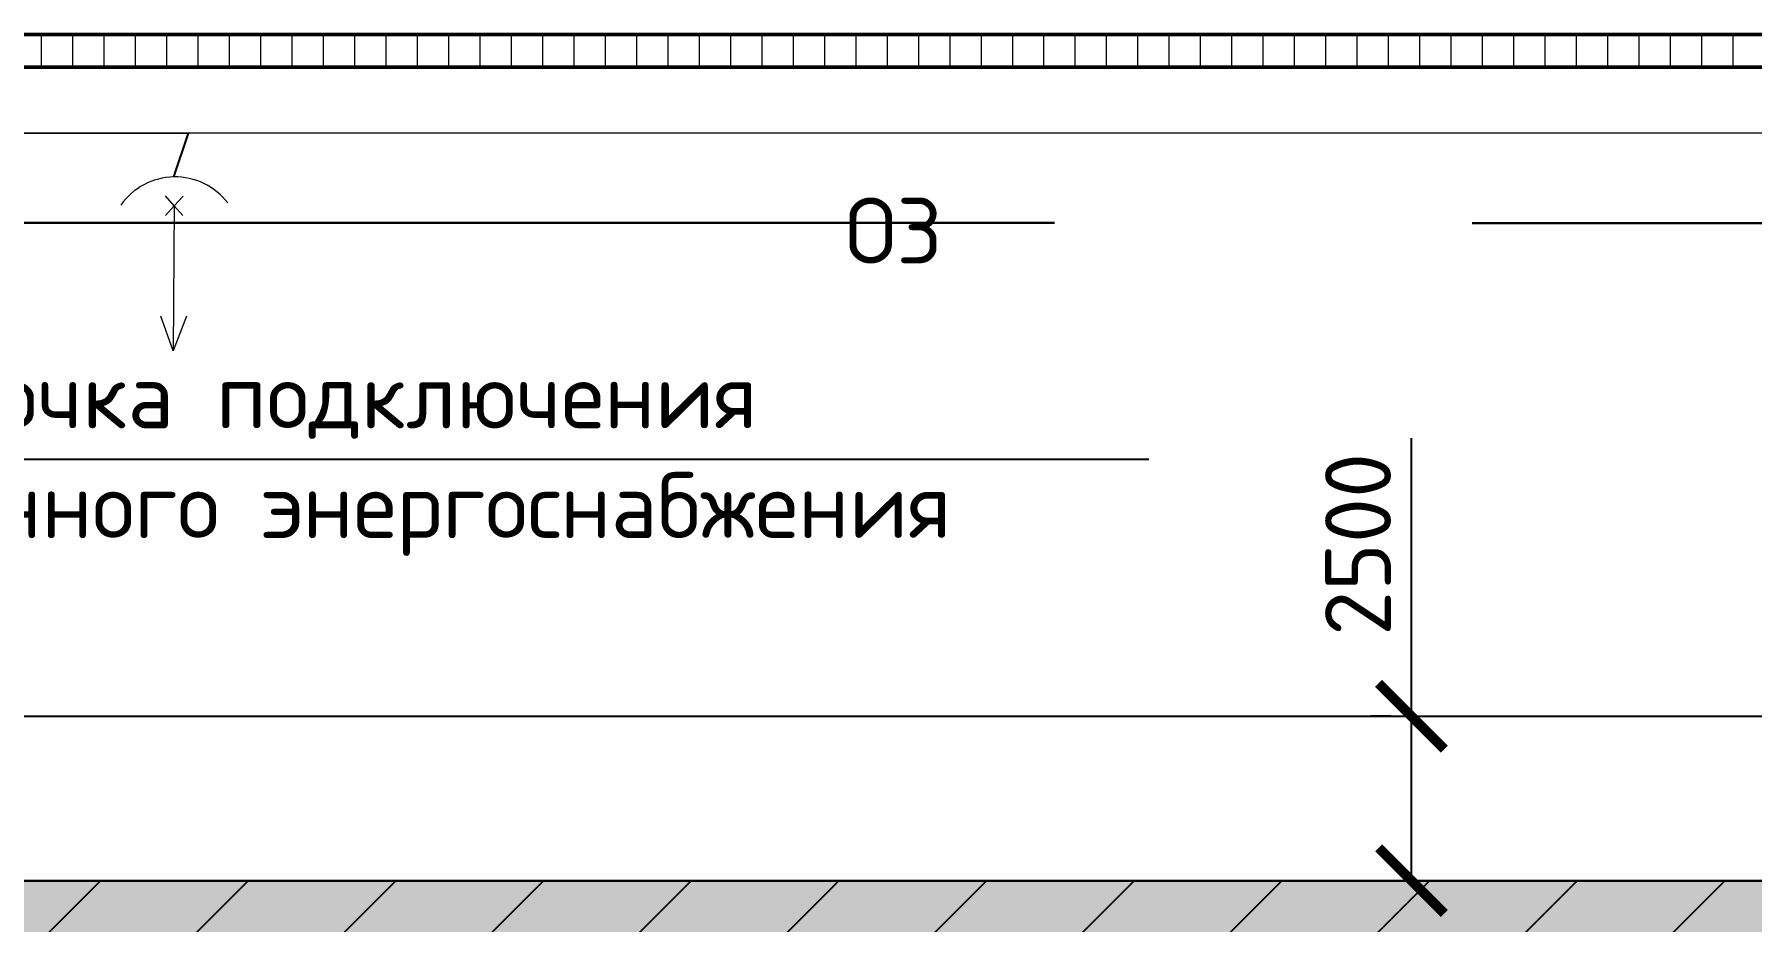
# Model space of a CAD drawing. Header units: millimetres. Extents: x -782 to 10910, y 3841 to 13237.
# Drawn here: x -583.6 to -531.4, y 4679.6 to 4706.5 of the extents above; entities that cross this region are included whole.
import ezdxf

# ---------------------------------------------------------------- set-up
doc = ezdxf.new("R2010")
doc.units = ezdxf.units.MM
doc.linetypes.add('DASHEDX2', pattern=[38.099999999999994, 25.4, -12.7])
doc.linetypes.add('штриховая2', pattern=[9.524999999999999, 6.349999999999999, -3.174999999999999])
doc.layers.add('1', color=7, linetype='Continuous')
doc.layers.add('красный', color=1, linetype='Continuous', lineweight=30)
doc.styles.add('2.5', font='isocpeur.ttf', dxfattribs={"height": 2})
doc.styles.add('Isocpeur', font='isocpeur.ttf')
doc.dimstyles.new('М500 стройгенп', dxfattribs={"dimtxt": 2, "dimasz": 2, "dimexe": 1.25, "dimexo": 0.625, "dimtad": 1, "dimlfac": 500, "dimtxsty": '2.5', "dimblk": 'ARCHTICK', "dimcen": 2.5, "dimadec": 0, "dimazin": 0, "dimtfac": 1, "dimtmove": 0, "dimatfit": 3, "dimfxl": 1, "dimarcsym": 0})
pattern_1 = [(49.99999999999999, (0, 0), (4.5546167249001, -0.3984771384725772), [0.4762500000000001, -5.23875]), (355, (0, 0), (-0.8810855356242335, 4.776421130975879), [0.381, -4.19101460425]), (100.4514447, (0.379550175, -0.0332063375), (3.673531177258832, 4.377943797804877), [0.40475022, -4.452256114999999]), (46.18420000000002, (0, 1.27), (6.776976022303248, -1.051058198318179), [0.7143749999999999, -7.858124999999999]), (96.63555760999996, (0.5647475000000001, 1.1824125), (5.935103351287576, 6.185653114943038), [0.6071255785, -6.678390204]), (351.1841511700001, (0, 1.27), (5.935103351624426, 6.185653114638317), [0.5714991767500001, -6.286493298]), (21, (0.635, 0.9525000000000001), (3.790359781728312, -2.55662995467719), [0.4762500000000001, -5.23875]), (326.0000000000001, (0.635, 0.9525000000000001), (1.545050708691177, 4.604699153057981), [0.381, -4.191]), (71.45144499999999, (0.950863315, 0.7394475025), (5.335410481967904, 2.048069222147631), [0.40475022, -4.45224844]), (37.50000000000001, (0, 0), (0.07721508126479543, 2.113875971828828), [0, -4.1402, 0, -4.2545, 0, -4.206875]), (7.499999999999999, (0, 0), (1.670491562757644, 2.504514370452988), [0, -2.4257, 0, -4.04495, 0, -1.603375]), (327.5, (-1.41605, 0), (3.389764879171785, -0.1432185998168361), [0, -1.5875, 0, -4.953, 0, -6.57225]), (317.5, (-2.05105, 0), (3.703229534650451, 0.6356622758333258), [0, -2.06375, 0, -3.2893, 0, -4.66725])]

# ---------------------------------------------------------------- blocks, each defined once
blk = doc.blocks.new('_ArchTick')
at = {"color": 0, "linetype": 'ByBlock', "const_width": 0.15}
blk.add_lwpolyline([(-0.5, -0.5), (0.5, 0.5)], dxfattribs=at)
blk = doc.blocks.new('*D209')
at = {"color": 0, "lineweight": -2, "transparency": 16777216}
for p, q in [((-541.7540783181012, 4685.807408190056), (-541.7540783181012, 4694.257408190056)), ((-542.3790783181012, 4685.807408190056), (-543.0040783181012, 4685.807408190056)), ((-541.7540783181012, 4680.80934837659), (-541.7540783181012, 4685.807408190056)), ((-542.3790783181012, 4680.80934837659), (-543.0040783181012, 4680.80934837659))]:
    blk.add_line(p, q, dxfattribs=at)
at = {"layer": 'Defpoints', "color": 0, "lineweight": 25, "transparency": 16777216}
for p in [(-541.7540783181012, 4685.807408190056), (-541.7540783181012, 4685.807408190056), (-541.7540783181012, 4680.80934837659)]:
    blk.add_point(p, dxfattribs=at)
at = {"color": 0, "lineweight": -2, "transparency": 16777216, "xscale": 2, "yscale": 2, "zscale": 2}
for p, rotation in [((-541.7540783181012, 4685.807408190056), 90), ((-541.7540783181012, 4680.80934837659), 270)]:
    blk.add_blockref('_ArchTick', p, dxfattribs=dict(at, rotation=rotation))
at = {"color": 0, "lineweight": 25, "transparency": 16777216, "insert": (-543.3790783181018, 4691.032408190056), "char_height": 2, "attachment_point": 5, "rotation": 90, "style": '2.5'}
blk.add_mtext('2500', dxfattribs=at)

msp = doc.modelspace()

# ---------------------------------------------------------------- hatches: boundary and pattern name
at = {"lineweight": 20}
h = msp.add_hatch(dxfattribs=at)
h.set_pattern_fill('ANSI31', color=256, scale=0.3, angle=45)
h.set_pattern_definition([(90, (-2824.641009548097, 1373.797206968949), (-0.9524999999999999, 1.665334536937735e-16), [])])
h.paths.add_polyline_path([(-313.3534659884535, 4706.536249929312), (-314.3534659884535, 4706.536249929312), (-644.9461032466984, 4706.536249929312), (-643.9461032466988, 4705.536249929311), (-314.3534659884535, 4705.536249929312)])
h.paths.add_polyline_path([(-314.3534659884535, 4433.593296754378), (-643.9461032466988, 4433.593296754378), (-644.9461032466988, 4432.593296754376), (-313.3534659884544, 4432.593296754378)])
at = {"lineweight": 25}
h = msp.add_hatch(dxfattribs=at)
h.set_pattern_fill('AR-CONC', color=256, scale=0.025)
h.set_pattern_definition(pattern_1)
edge = h.paths.add_edge_path()
edge.add_line((-353.003650781239, 4686.807408190055), (-369.0036507812391, 4686.807408190055))
edge.add_arc((-379.3959556266526, 4692.807408190057), 12.00000000000111, 322.9434425944063, 329.999999999993, ccw=False)
edge.add_line((-369.8194628868212, 4685.576171310796), (-368.2251833268003, 4673.807408190056))
edge.add_line((-368.2251833268003, 4673.807408190056), (-363.3777918013511, 4673.807408190056))
edge.add_line((-363.3777918013511, 4673.807408190056), (-316.3534659884535, 4673.807408190056))
edge.add_line((-316.3534659884535, 4673.807408190056), (-316.3534659884535, 4680.807408190056))
edge.add_line((-316.3534659884535, 4680.807408190056), (-319.3577284543594, 4680.807408190056))
edge.add_line((-319.3577284543594, 4680.807408190056), (-342.6113459358257, 4680.807408190055))
edge.add_arc((-342.6113459358257, 4692.807408190055), 12, 210, 270, ccw=False)
edge = h.paths.add_edge_path()
edge.add_arc((-379.3959556266512, 4692.807408190057), 11.99999999999997, 269.9999999999992, 322.94344259440226, ccw=False)
edge.add_line((-379.3959556266514, 4680.807408190057), (-608.7435855309658, 4680.807408190056))
edge.add_line((-608.7435855309658, 4680.807408190056), (-609.7005459311345, 4673.807408190056))
edge.add_line((-609.7005459311345, 4673.807408190056), (-590.8550631082705, 4673.807408190056))
edge.add_arc((-590.85506310827, 4661.807022099958), 12.00038609009789, 43.872055311378006, 90.00000000000279, ccw=False)
edge.add_line((-582.2041141804308, 4670.12389344436), (-582.053972230369, 4671.222155870106))
edge.add_arc((-581.8372545597314, 4672.807408190056), 1.599997333333322, 180, 262.21542913039906, ccw=False)
edge.add_arc((-581.8372545597313, 4672.807408190056), 1.599997333333363, 0, 180, ccw=False)
edge.add_line((-580.2372572263979, 4672.807408190056), (-397.6549492670002, 4672.807408190056))
edge.add_arc((-396.0549519336669, 4672.807408190056), 1.599997333333363, 0, 180, ccw=False)
edge.add_arc((-396.054951933667, 4672.807408190056), 1.599997333333533, -83.51900906518881, 0, ccw=False)
edge.add_line((-395.874354523561, 4671.217635866062), (-395.5563859935843, 4668.870433779938))
edge.add_arc((-385.7894749852796, 4663.401496185955), 11.19382995453419, 68.24656364308089, 150.7535520892146, ccw=False)
edge.add_line((-381.640894484899, 4673.798183585453), (-368.2251833268003, 4673.807408190056))
edge.add_line((-368.2251833268003, 4673.807408190056), (-369.8194628868212, 4685.576171310796))
edge = h.paths.add_edge_path(flags=16)
edge.add_arc((-603.5366595704063, 4674.934966363062), 0.1599997333332794, 0, 360)
h.paths.add_polyline_path([(-468.0713087692749, 4672.209808102666), (-468.0713087692749, 4678.809808102666), (-472.8713087692749, 4678.809808102666), (-472.8713087692749, 4672.209808102666)], flags=17)
h = msp.add_hatch(dxfattribs=at)
h.set_pattern_fill('ANSI31', color=256)
h.set_pattern_definition([(45, (0, 0), (-2.245064030267288, 2.245064030267288), [])])
h.paths.add_polyline_path([(-368.1916605622629, 4463.807408190056), (-373.7283456431924, 4463.807408190056), (-373.7283456431924, 4456.807408190056), (-369.1486209624317, 4456.807408190056)])
h.paths.add_polyline_path([(-395.838756261034, 4466.392731784093), (-395.5253050714422, 4468.691212416879, -0.03353100449884384), (-397.9461032466988, 4470.807408190054), (-579.9461032466959, 4470.807408190056, -0.03354647398957142), (-582.3680811724714, 4468.69031315512), (-582.0539722303693, 4466.392660510007, -0.4545915318646008), (-580.2372572263979, 4464.807408190056), (-397.6549492670002, 4464.807408190056, -0.4544922049375328)])
h.paths.add_polyline_path([(-369.7486673675742, 4685.053568050414), (-370.8281433262089, 4685.160867044788, -0.09732023512879193), (-378.9988944096926, 4680.813979056153), (-608.7435808536252, 4680.807442403994), (-609.8387670837255, 4672.796344338337, -0.0717378835690952), (-603.0621590627513, 4673.80712758524), (-596.9166659951694, 4673.836845441572, -0.1642697527778018), (-582.3680811724723, 4668.924503224986), (-582.053972230369, 4671.222155870106, -0.374956443914206), (-583.4372518930646, 4672.807408190056, -1), (-580.2372572263979, 4672.807408190056), (-397.6549492670002, 4672.807408190056, -1), (-394.4549546003336, 4672.807408190056, -0.3814580014088506), (-395.874354523561, 4671.217635866062), (-395.5563859935843, 4668.870433779938, -0.1647039980502067), (-380.9755404982268, 4673.807408190056), (-368.2251833268003, 4673.807408190056)])
h.paths.add_polyline_path([(-603.6966593037396, 4674.934966363061, -1), (-603.376659837073, 4674.934966363061, -1)], flags=16)
h.paths.add_polyline_path([(-395.874354523561, 4671.217635866062, -0.4477457859452423), (-397.6549492670002, 4672.807408190056), (-580.2372572263979, 4672.807408190056, -0.4545915318644101), (-582.053972230369, 4671.222155870106), (-582.3680811724723, 4668.924503224986, -0.03354647398949227), (-579.9461032467013, 4666.807408190056), (-397.9161832747109, 4666.807838252838, -0.0326823463613555), (-395.5563859935843, 4668.870433779938)])
h.paths.add_polyline_path([(-468.0713087692749, 4672.209808102666), (-468.0713087692749, 4678.809808102666), (-472.8713087692749, 4678.809808102666), (-472.8713087692749, 4672.209808102666)], flags=24)
h.paths.add_polyline_path([(-468.0713087692749, 4664.861306282694), (-468.0713087692749, 4671.461306282695), (-472.8713087692749, 4671.461306282695), (-472.8713087692749, 4664.861306282694)], flags=9)
h.paths.add_polyline_path([(-568.0089493118123, 4665.132408190056), (-561.8089493118123, 4665.132408190056), (-561.8089493118123, 4669.932408190056), (-568.0089493118123, 4669.932408190056)], flags=9)
at = {"lineweight": 20}
h = msp.add_hatch(dxfattribs=at)
h.set_pattern_fill('AR-CONC', color=256, scale=0.025)
h.set_pattern_definition(pattern_1)
h.paths.add_polyline_path([(-316.3534659884531, 4463.807408190056), (-368.1916605622628, 4463.807408190056), (-369.1486209624318, 4456.807408190056), (-316.3534659884531, 4456.807408190056)])
edge = h.paths.add_edge_path()
edge.add_line((-368.1916605622628, 4463.807408190056), (-387.0371433851274, 4463.807408190055))
edge.add_arc((-387.0371433851278, 4475.807794280153), 12.00038609009789, 223.8666246052217, 270.0000000000019, ccw=False)
edge.add_line((-395.6888805779704, 4467.491742942084), (-395.8387562610337, 4466.392731784093))
edge.add_arc((-396.0549519336673, 4464.807408190057), 1.599997333333696, 0, 82.23429528159272, ccw=False)
edge.add_arc((-396.0549519336669, 4464.807408190056), 1.599997333333249, -180, 3.26281224261038e-11, ccw=False)
edge.add_line((-397.6549492670001, 4464.807408190056), (-580.237257226398, 4464.807408190056))
edge.add_arc((-581.8372545597313, 4464.807408190056), 1.599997333333249, -180.00000000003251, 0, ccw=False)
edge.add_arc((-581.8372545597312, 4464.807408190057), 1.599997333333363, 97.78457086961703, 180, ccw=False)
edge.add_line((-582.0539722303693, 4466.392660510007), (-582.2041141804307, 4467.490922935752))
edge.add_arc((-590.8550631082702, 4475.807794280155), 12.00038609009884, 269.9999999999995, 316.12794468862, ccw=False)
edge.add_line((-590.8550631082703, 4463.807408190056), (-609.7005459311349, 4463.807408190056))
edge.add_line((-609.7005459311349, 4463.807408190056), (-608.7435855309664, 4456.807408190056))
edge.add_line((-608.7435855309664, 4456.807408190056), (-369.1486209624318, 4456.807408190056))
edge.add_line((-369.1486209624318, 4456.807408190056), (-368.1916605622628, 4463.807408190056))
edge = h.paths.add_edge_path()
edge.add_arc((-387.0371433851281, 4475.807794280154), 12.00038609009829, 204.6255012376261, 223.866624605226, ccw=False)
edge.add_line((-397.9461032466988, 4470.807408190054), (-490.6938527047178, 4470.807408190055))
edge.add_arc((-491.8277452490292, 4471.200196807455), 1.199997999999974, 199.1064572786452, 340.89354272135483, ccw=False)
edge.add_line((-492.9616377933407, 4470.807408190055), (-579.9461032466988, 4470.807408190056))
edge.add_arc((-590.8550631082711, 4475.807794280154), 12.00038609009891, 316.12794468862614, 335.37449876238486, ccw=False)
edge.add_line((-582.2041141804307, 4467.490922935752), (-582.0539722303693, 4466.392660510007))
edge.add_arc((-581.8372545597322, 4464.807408190056), 1.599997333334146, 0, 97.78457086957633, ccw=False)
edge.add_line((-580.237257226398, 4464.807408190056), (-397.6549492670001, 4464.807408190056))
edge.add_arc((-396.0549519336665, 4464.807408190057), 1.59999733333359, 82.23429528161893, 180.0000000000326, ccw=False)
edge.add_line((-395.8387562610337, 4466.392731784093), (-395.6888805779704, 4467.491742942084))
edge = h.paths.add_edge_path()
edge.add_line((-369.1734526398668, 4680.807408190056), (-608.7435855309659, 4680.807408190056))
edge.add_line((-608.7435855309659, 4680.807408190056), (-609.7005459311345, 4673.807408190056))
edge.add_line((-609.7005459311345, 4673.807408190056), (-590.8550631082703, 4673.807408190056))
edge.add_arc((-590.8550631082702, 4661.807022099957), 12.0003860900988, 43.872055311379995, 90.00000000000051, ccw=False)
edge.add_line((-582.2041141804307, 4670.12389344436), (-582.0539722303693, 4671.222155870106))
edge.add_arc((-581.8372545597312, 4672.807408190056), 1.599997333333383, 180, 262.215429130383, ccw=False)
edge.add_arc((-581.8372545597313, 4672.807408190056), 1.599997333333249, 0, 180, ccw=False)
edge.add_line((-580.237257226398, 4672.807408190056), (-397.6549492670001, 4672.807408190056))
edge.add_arc((-396.0549519336669, 4672.807408190056), 1.599997333333249, 0, 180, ccw=False)
edge.add_arc((-396.0549519336672, 4672.807408190056), 1.59999733333359, -83.51900906518682, 0, ccw=False)
edge.add_line((-395.8743545235611, 4671.217635866062), (-395.5563859935843, 4668.870433779938))
edge.add_arc((-336.1146253661768, 4576.116626215895), 110.1662004614554, 117.53133097450839, 122.65399106846729, ccw=False)
edge.add_line((-387.0371433851274, 4673.807408190057), (-368.2251833268001, 4673.807408190056))
edge.add_line((-368.2251833268001, 4673.807408190056), (-369.1734526398668, 4680.807408190056))
edge = h.paths.add_edge_path()
edge.add_line((-608.7435855309659, 4680.807408190056), (-617.9944806539261, 4680.807408190056))
edge.add_line((-617.9944806539261, 4680.807408190056), (-617.9903672835039, 4673.414839278554))
edge.add_arc((-614.9461032467007, 4661.807408190056), 11.99999999999999, 89.99999999999142, 104.69589656606999, ccw=False)
edge.add_line((-614.9461032466988, 4673.807408190056), (-609.7005459311345, 4673.807408190056))
edge.add_line((-609.7005459311345, 4673.807408190056), (-608.7435855309659, 4680.807408190056))
edge = h.paths.add_edge_path()
edge.add_line((-395.5563859935843, 4668.870433779938), (-395.8743545235611, 4671.217635866062))
edge.add_arc((-396.0549519336666, 4672.807408190056), 1.59999733333354, 180, 276.480990934791, ccw=False)
edge.add_line((-397.6549492670001, 4672.807408190056), (-580.237257226398, 4672.807408190056))
edge.add_arc((-581.8372545597306, 4672.807408190055), 1.599997333332567, -97.78457086964158, 3.26281224261038e-11, ccw=False)
edge.add_line((-582.0539722303693, 4671.222155870106), (-582.2041141804307, 4670.12389344436))
edge.add_arc((-590.8550631082711, 4661.807022099958), 12.00038609009887, 24.625501237615197, 43.87205531137391, ccw=False)
edge.add_line((-579.9461032466988, 4666.807408190056), (-495.3362340621907, 4666.807408190057))
edge.add_arc((-494.7502566779731, 4665.760209209352), 1.199997999999775, 60.77008879751702, 119.22991120248301, ccw=False)
edge.add_line((-494.1642792937555, 4666.807408190057), (-397.9461032466988, 4666.807408190058))
edge.add_arc((-395.8058361411876, 4666.743801775387), 2.141212053702449, 83.3098781517865, 178.2977326767353, ccw=False)
h.paths.add_polyline_path([(-493.9975630162967, 4666.092173083482), (-490.7575684162966, 4666.092173083482), (-490.7575684162966, 4666.807408190057), (-493.9975630162967, 4666.807408190057)])
h.paths.add_polyline_path([(-368.2251833268001, 4673.807408190056), (-316.3534659884535, 4673.807408190056), (-316.3534659884535, 4680.807408190056), (-369.1734526398668, 4680.807408190056)])
edge = h.paths.add_edge_path()
edge.add_arc((-609.9461032466985, 4656.807408190055), 24.0000000000004, 109.5918062684614, 179.9999999999978)
edge.add_line((-633.9461032466988, 4656.807408190056), (-633.9461032466984, 4480.807408190052))
edge.add_arc((-609.9461032467011, 4480.807408190051), 23.99999999999727, 179.9999999999978, 270.0000000000054)
edge.add_line((-609.9461032466988, 4456.807408190054), (-608.7435855309664, 4456.807408190056))
edge.add_line((-608.7435855309664, 4456.807408190056), (-609.7005459311349, 4463.807408190056))
edge.add_line((-609.7005459311349, 4463.807408190056), (-614.9461032466988, 4463.807408190056))
edge.add_arc((-637.9166659951774, 4452.836845441578), 25.45584412271741, 25.52877936551009, 64.47122063448796)
edge.add_line((-626.9461032466984, 4475.807408190056), (-626.9461032466988, 4661.807408190057))
edge.add_arc((-614.9461032467029, 4661.807408190058), 11.99999999999591, 104.6958965660634, 180.0000000000043, ccw=False)
edge.add_line((-617.9903672835038, 4673.414839278552), (-617.9937075255318, 4679.417938156673))

# ---------------------------------------------------------------- linework, layer by layer
at = {"lineweight": 50}
msp.add_line((-644.9461032466984, 4706.536249929312), (-314.3534659884535, 4706.536249929312), dxfattribs=at)
at = {"color": 240, "lineweight": 20, "true_color": 0xed1f24}
for p, q in [((-641.9461032466988, 4703.536249929311), (-578.9461032466988, 4703.536249929311)), ((-487.6307382622199, 4703.536203396881), (-641.9461032444688, 4703.536203396881))]:
    msp.add_line(p, q, dxfattribs=at)
at = {"color": 1, "lineweight": 25}
msp.add_line((-579.3890454147295, 4702.201498618739), (-578.9461032466988, 4703.536203396881), dxfattribs=at)
at = {"linetype": 'штриховая2', "lineweight": 30, "ltscale": 4}
for p, q in [((-586.0094129590552, 4700.807408190056), (-578.0094129590552, 4700.807408190056)), ((-578.0094129590552, 4700.807408190056), (-386.4022036093143, 4700.766951551902))]:
    msp.add_line(p, q, dxfattribs=at)
at = {"color": 7, "lineweight": 25}
msp.add_line((-595.8493559922135, 4693.621098579173), (-549.7361084159006, 4693.621098579173), dxfattribs=at)
at = {"color": 5, "lineweight": 25}
msp.add_line((-638.9461032466988, 4685.807408190056), (-520.1417716991327, 4685.807408190056), dxfattribs=at)
at = {"lineweight": 30}
msp.add_line((-609.9461032466988, 4680.807408190056), (-378.9988944096926, 4680.813979056153), dxfattribs=at)
at = {"lineweight": 50}
msp.add_lwpolyline([(-314.3534659884535, 4456.807408190056), (-314.3534659884535, 4433.593296754378), (-643.9461032466988, 4433.593296754378), (-643.9461032466988, 4705.536249929311), (-314.3534659884535, 4705.536249929312), (-314.3534659884535, 4680.807408190056)], dxfattribs=at)
at = {"layer": 'красный', "color": 1, "lineweight": 20}
for p, q in [((-579.3767287210808, 4701.324504148943), (-579.6451182978913, 4701.030657055458)), ((-579.3767287210808, 4701.324504148943), (-579.6403315298589, 4701.622652834166)), ((-579.3767287210808, 4701.324504148943), (-579.4123859378801, 4696.914655655415)), ((-579.3767287210808, 4701.324504148943), (-579.1083391442812, 4701.618351242381)), ((-579.3767287210808, 4701.324504148943), (-579.1131259123167, 4701.02635546376)), ((-579.4123859378801, 4696.914655655415), (-579.7783094719266, 4697.9736108991)), ((-579.0009710155464, 4697.967325484544), (-579.4123859378801, 4696.914655655415))]:
    msp.add_line(p, q, dxfattribs=at)
msp.add_arc((-579.3491525469071, 4700.182824903381), 2.019067856704793, 37.53861683132563, 144.7256376290783, dxfattribs=at)

# ---------------------------------------------------------------- texts
at = {"color": 7, "linetype": 'DASHEDX2', "lineweight": 20, "insert": (-573.937906147652, 4693.621098579173), "char_height": 2, "width": 44.83939672912036, "attachment_point": 5, "style": 'Isocpeur'}
msp.add_mtext('\\pxqc;Точка подключения \\Pвременного энергоснабжения', dxfattribs=at)
at = {"layer": '1', "insert": (-558.9791093014892, 4701.569268293328), "char_height": 2, "width": 335.5199764857193, "attachment_point": 1, "style": 'Isocpeur'}
msp.add_mtext('ОЗ', dxfattribs=at)

# ---------------------------------------------------------------- dimensions: what is measured, and where the dimension line sits
at = {"lineweight": 25}
dim = msp.add_linear_dim(base=(-541.7540783181012, 4685.807408190056), p1=(-541.7540783181012, 4680.80934837659), p2=(-541.7540783181012, 4685.807408190056), angle=90, text='2500', dimstyle='М500 стройгенп', dxfattribs=at)
dim.commit()
dim.dimension.update_dxf_attribs({"geometry": '*D209', "text_midpoint": (-543.3790783181018, 4691.032408190056)})

doc.saveas('drawing.dxf')
